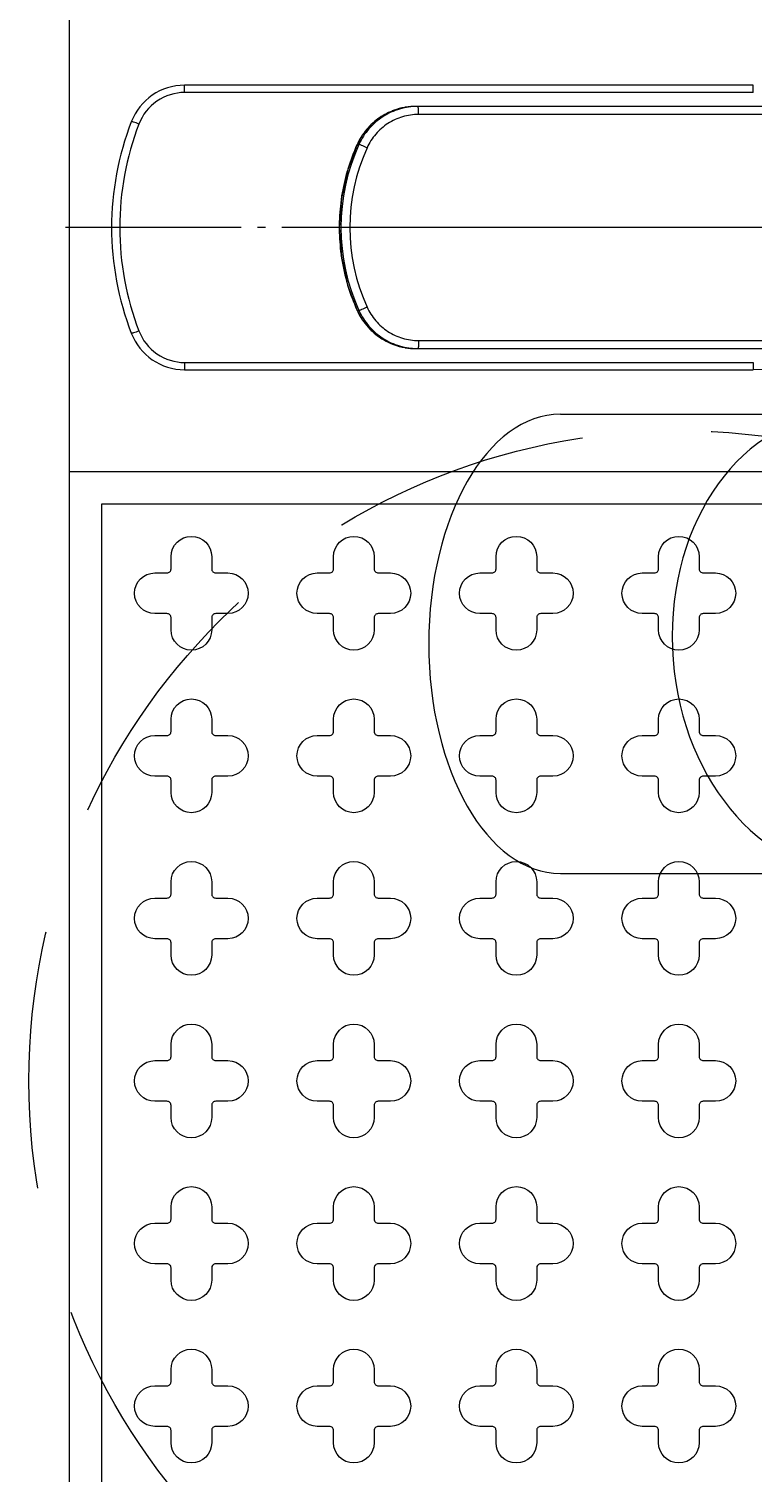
# Model space of a CAD drawing. Extents: x 42284 to 53516, y 22095 to 40513.
# Drawn here: x 49355.9 to 49445, y 26880.3 to 27058 of the extents above; entities that cross this region are included whole.
import ezdxf

# ---------------------------------------------------------------- set-up
doc = ezdxf.new("R2010")
doc.units = 0
doc.header["$MEASUREMENT"] = 0
doc.linetypes.add('UP-ADD-LT-7', pattern=[4.7625, 3.175, -1.5875])
doc.linetypes.add('UP-ADD-LT-9', pattern=[65, 60, -2, 1, -2])
for name, color, linetype in [('25B_A-TILE', 253, 'Continuous'), ('25B_CENTER', 2, 'UP-ADD-LT-9'), ('25B_X-25$0$AA-XXXX-PAT1', 9, 'Continuous'), ('25B_수전', 6, 'Continuous'), ('25B_위생기구', 6, 'Continuous')]:
    doc.layers.add(name, color=color, linetype=linetype)

msp = doc.modelspace()

# ---------------------------------------------------------------- linework, layer by layer
at = {"layer": '25B_A-TILE'}
msp.add_line((49360.87, 26653.56), (49360.87, 27413.56), dxfattribs=at)
at = {"layer": '25B_CENTER', "color": 1, "linetype": 'UP-ADD-LT-9'}
msp.add_line((49511.99, 27033.56), (49360.36, 27033.56), dxfattribs=at)
at = {"layer": '25B_X-25$0$AA-XXXX-PAT1'}
for points in [[(49510.87, 26853.56), (49360.87, 26853.56), (49360.87, 27003.56), (49510.87, 27003.56)], [(49506.87, 26857.56), (49364.87, 26857.56), (49364.87, 26999.56), (49506.87, 26999.56)]]:
    msp.add_lwpolyline(points, close=True, dxfattribs=at)
for points in [[(49380.37, 26986.06), (49378.87, 26986.06, 0.414214), (49378.37, 26985.56), (49378.37, 26984.06, -1), (49373.37, 26984.06), (49373.37, 26985.56, 0.414214), (49372.87, 26986.06), (49371.37, 26986.06, -1), (49371.37, 26991.06), (49372.87, 26991.06, 0.414214), (49373.37, 26991.56), (49373.37, 26993.06, -1), (49378.37, 26993.06), (49378.37, 26991.56, 0.414214), (49378.87, 26991.06), (49380.37, 26991.06, -1)], [(49400.37, 26986.06), (49398.87, 26986.06, 0.414214), (49398.37, 26985.56), (49398.37, 26984.06, -1), (49393.37, 26984.06), (49393.37, 26985.56, 0.414214), (49392.87, 26986.06), (49391.37, 26986.06, -1), (49391.37, 26991.06), (49392.87, 26991.06, 0.414214), (49393.37, 26991.56), (49393.37, 26993.06, -1), (49398.37, 26993.06), (49398.37, 26991.56, 0.414214), (49398.87, 26991.06), (49400.37, 26991.06, -1)], [(49420.37, 26986.06), (49418.87, 26986.06, 0.414214), (49418.37, 26985.56), (49418.37, 26984.06, -1), (49413.37, 26984.06), (49413.37, 26985.56, 0.414214), (49412.87, 26986.06), (49411.37, 26986.06, -1), (49411.37, 26991.06), (49412.87, 26991.06, 0.414214), (49413.37, 26991.56), (49413.37, 26993.06, -1), (49418.37, 26993.06), (49418.37, 26991.56, 0.414214), (49418.87, 26991.06), (49420.37, 26991.06, -1)], [(49440.37, 26986.06), (49438.87, 26986.06, 0.414214), (49438.37, 26985.56), (49438.37, 26984.06, -1), (49433.37, 26984.06), (49433.37, 26985.56, 0.414214), (49432.87, 26986.06), (49431.37, 26986.06, -1), (49431.37, 26991.06), (49432.87, 26991.06, 0.414214), (49433.37, 26991.56), (49433.37, 26993.06, -1), (49438.37, 26993.06), (49438.37, 26991.56, 0.414214), (49438.87, 26991.06), (49440.37, 26991.06, -1)], [(49380.37, 26966.06), (49378.87, 26966.06, 0.414214), (49378.37, 26965.56), (49378.37, 26964.06, -1), (49373.37, 26964.06), (49373.37, 26965.56, 0.414214), (49372.87, 26966.06), (49371.37, 26966.06, -1), (49371.37, 26971.06), (49372.87, 26971.06, 0.414214), (49373.37, 26971.56), (49373.37, 26973.06, -1), (49378.37, 26973.06), (49378.37, 26971.56, 0.414214), (49378.87, 26971.06), (49380.37, 26971.06, -1)], [(49400.37, 26966.06), (49398.87, 26966.06, 0.414214), (49398.37, 26965.56), (49398.37, 26964.06, -1), (49393.37, 26964.06), (49393.37, 26965.56, 0.414214), (49392.87, 26966.06), (49391.37, 26966.06, -1), (49391.37, 26971.06), (49392.87, 26971.06, 0.414214), (49393.37, 26971.56), (49393.37, 26973.06, -1), (49398.37, 26973.06), (49398.37, 26971.56, 0.414214), (49398.87, 26971.06), (49400.37, 26971.06, -1)], [(49420.37, 26966.06), (49418.87, 26966.06, 0.414214), (49418.37, 26965.56), (49418.37, 26964.06, -1), (49413.37, 26964.06), (49413.37, 26965.56, 0.414214), (49412.87, 26966.06), (49411.37, 26966.06, -1), (49411.37, 26971.06), (49412.87, 26971.06, 0.414214), (49413.37, 26971.56), (49413.37, 26973.06, -1), (49418.37, 26973.06), (49418.37, 26971.56, 0.414214), (49418.87, 26971.06), (49420.37, 26971.06, -1)], [(49440.37, 26966.06), (49438.87, 26966.06, 0.414214), (49438.37, 26965.56), (49438.37, 26964.06, -1), (49433.37, 26964.06), (49433.37, 26965.56, 0.414214), (49432.87, 26966.06), (49431.37, 26966.06, -1), (49431.37, 26971.06), (49432.87, 26971.06, 0.414214), (49433.37, 26971.56), (49433.37, 26973.06, -1), (49438.37, 26973.06), (49438.37, 26971.56, 0.414214), (49438.87, 26971.06), (49440.37, 26971.06, -1)], [(49380.37, 26946.06), (49378.87, 26946.06, 0.414214), (49378.37, 26945.56), (49378.37, 26944.06, -1), (49373.37, 26944.06), (49373.37, 26945.56, 0.414214), (49372.87, 26946.06), (49371.37, 26946.06, -1), (49371.37, 26951.06), (49372.87, 26951.06, 0.414214), (49373.37, 26951.56), (49373.37, 26953.06, -1), (49378.37, 26953.06), (49378.37, 26951.56, 0.414214), (49378.87, 26951.06), (49380.37, 26951.06, -1)], [(49400.37, 26946.06), (49398.87, 26946.06, 0.414214), (49398.37, 26945.56), (49398.37, 26944.06, -1), (49393.37, 26944.06), (49393.37, 26945.56, 0.414214), (49392.87, 26946.06), (49391.37, 26946.06, -1), (49391.37, 26951.06), (49392.87, 26951.06, 0.414214), (49393.37, 26951.56), (49393.37, 26953.06, -1), (49398.37, 26953.06), (49398.37, 26951.56, 0.414214), (49398.87, 26951.06), (49400.37, 26951.06, -1)], [(49420.37, 26946.06), (49418.87, 26946.06, 0.414214), (49418.37, 26945.56), (49418.37, 26944.06, -1), (49413.37, 26944.06), (49413.37, 26945.56, 0.414214), (49412.87, 26946.06), (49411.37, 26946.06, -1), (49411.37, 26951.06), (49412.87, 26951.06, 0.414214), (49413.37, 26951.56), (49413.37, 26953.06, -1), (49418.37, 26953.06), (49418.37, 26951.56, 0.414214), (49418.87, 26951.06), (49420.37, 26951.06, -1)], [(49440.37, 26946.06), (49438.87, 26946.06, 0.414214), (49438.37, 26945.56), (49438.37, 26944.06, -1), (49433.37, 26944.06), (49433.37, 26945.56, 0.414214), (49432.87, 26946.06), (49431.37, 26946.06, -1), (49431.37, 26951.06), (49432.87, 26951.06, 0.414214), (49433.37, 26951.56), (49433.37, 26953.06, -1), (49438.37, 26953.06), (49438.37, 26951.56, 0.414214), (49438.87, 26951.06), (49440.37, 26951.06, -1)], [(49380.37, 26926.06), (49378.87, 26926.06, 0.414214), (49378.37, 26925.56), (49378.37, 26924.06, -1), (49373.37, 26924.06), (49373.37, 26925.56, 0.414214), (49372.87, 26926.06), (49371.37, 26926.06, -1), (49371.37, 26931.06), (49372.87, 26931.06, 0.414214), (49373.37, 26931.56), (49373.37, 26933.06, -1), (49378.37, 26933.06), (49378.37, 26931.56, 0.414214), (49378.87, 26931.06), (49380.37, 26931.06, -1)], [(49400.37, 26926.06), (49398.87, 26926.06, 0.414214), (49398.37, 26925.56), (49398.37, 26924.06, -1), (49393.37, 26924.06), (49393.37, 26925.56, 0.414214), (49392.87, 26926.06), (49391.37, 26926.06, -1), (49391.37, 26931.06), (49392.87, 26931.06, 0.414214), (49393.37, 26931.56), (49393.37, 26933.06, -1), (49398.37, 26933.06), (49398.37, 26931.56, 0.414214), (49398.87, 26931.06), (49400.37, 26931.06, -1)], [(49420.37, 26926.06), (49418.87, 26926.06, 0.414214), (49418.37, 26925.56), (49418.37, 26924.06, -1), (49413.37, 26924.06), (49413.37, 26925.56, 0.414214), (49412.87, 26926.06), (49411.37, 26926.06, -1), (49411.37, 26931.06), (49412.87, 26931.06, 0.414214), (49413.37, 26931.56), (49413.37, 26933.06, -1), (49418.37, 26933.06), (49418.37, 26931.56, 0.414214), (49418.87, 26931.06), (49420.37, 26931.06, -1)], [(49440.37, 26926.06), (49438.87, 26926.06, 0.414214), (49438.37, 26925.56), (49438.37, 26924.06, -1), (49433.37, 26924.06), (49433.37, 26925.56, 0.414214), (49432.87, 26926.06), (49431.37, 26926.06, -1), (49431.37, 26931.06), (49432.87, 26931.06, 0.414214), (49433.37, 26931.56), (49433.37, 26933.06, -1), (49438.37, 26933.06), (49438.37, 26931.56, 0.414214), (49438.87, 26931.06), (49440.37, 26931.06, -1)], [(49380.37, 26906.06), (49378.87, 26906.06, 0.414214), (49378.37, 26905.56), (49378.37, 26904.06, -1), (49373.37, 26904.06), (49373.37, 26905.56, 0.414214), (49372.87, 26906.06), (49371.37, 26906.06, -1), (49371.37, 26911.06), (49372.87, 26911.06, 0.414214), (49373.37, 26911.56), (49373.37, 26913.06, -1), (49378.37, 26913.06), (49378.37, 26911.56, 0.414214), (49378.87, 26911.06), (49380.37, 26911.06, -1)], [(49400.37, 26906.06), (49398.87, 26906.06, 0.414214), (49398.37, 26905.56), (49398.37, 26904.06, -1), (49393.37, 26904.06), (49393.37, 26905.56, 0.414214), (49392.87, 26906.06), (49391.37, 26906.06, -1), (49391.37, 26911.06), (49392.87, 26911.06, 0.414214), (49393.37, 26911.56), (49393.37, 26913.06, -1), (49398.37, 26913.06), (49398.37, 26911.56, 0.414214), (49398.87, 26911.06), (49400.37, 26911.06, -1)], [(49420.37, 26906.06), (49418.87, 26906.06, 0.414214), (49418.37, 26905.56), (49418.37, 26904.06, -1), (49413.37, 26904.06), (49413.37, 26905.56, 0.414214), (49412.87, 26906.06), (49411.37, 26906.06, -1), (49411.37, 26911.06), (49412.87, 26911.06, 0.414214), (49413.37, 26911.56), (49413.37, 26913.06, -1), (49418.37, 26913.06), (49418.37, 26911.56, 0.414214), (49418.87, 26911.06), (49420.37, 26911.06, -1)], [(49440.37, 26906.06), (49438.87, 26906.06, 0.414214), (49438.37, 26905.56), (49438.37, 26904.06, -1), (49433.37, 26904.06), (49433.37, 26905.56, 0.414214), (49432.87, 26906.06), (49431.37, 26906.06, -1), (49431.37, 26911.06), (49432.87, 26911.06, 0.414214), (49433.37, 26911.56), (49433.37, 26913.06, -1), (49438.37, 26913.06), (49438.37, 26911.56, 0.414214), (49438.87, 26911.06), (49440.37, 26911.06, -1)], [(49380.37, 26886.06), (49378.87, 26886.06, 0.414214), (49378.37, 26885.56), (49378.37, 26884.06, -1), (49373.37, 26884.06), (49373.37, 26885.56, 0.414214), (49372.87, 26886.06), (49371.37, 26886.06, -1), (49371.37, 26891.06), (49372.87, 26891.06, 0.414214), (49373.37, 26891.56), (49373.37, 26893.06, -1), (49378.37, 26893.06), (49378.37, 26891.56, 0.414214), (49378.87, 26891.06), (49380.37, 26891.06, -1)], [(49400.37, 26886.06), (49398.87, 26886.06, 0.414214), (49398.37, 26885.56), (49398.37, 26884.06, -1), (49393.37, 26884.06), (49393.37, 26885.56, 0.414214), (49392.87, 26886.06), (49391.37, 26886.06, -1), (49391.37, 26891.06), (49392.87, 26891.06, 0.414214), (49393.37, 26891.56), (49393.37, 26893.06, -1), (49398.37, 26893.06), (49398.37, 26891.56, 0.414214), (49398.87, 26891.06), (49400.37, 26891.06, -1)], [(49420.37, 26886.06), (49418.87, 26886.06, 0.414214), (49418.37, 26885.56), (49418.37, 26884.06, -1), (49413.37, 26884.06), (49413.37, 26885.56, 0.414214), (49412.87, 26886.06), (49411.37, 26886.06, -1), (49411.37, 26891.06), (49412.87, 26891.06, 0.414214), (49413.37, 26891.56), (49413.37, 26893.06, -1), (49418.37, 26893.06), (49418.37, 26891.56, 0.414214), (49418.87, 26891.06), (49420.37, 26891.06, -1)], [(49440.37, 26886.06), (49438.87, 26886.06, 0.414214), (49438.37, 26885.56), (49438.37, 26884.06, -1), (49433.37, 26884.06), (49433.37, 26885.56, 0.414214), (49432.87, 26886.06), (49431.37, 26886.06, -1), (49431.37, 26891.06), (49432.87, 26891.06, 0.414214), (49433.37, 26891.56), (49433.37, 26893.06, -1), (49438.37, 26893.06), (49438.37, 26891.56, 0.414214), (49438.87, 26891.06), (49440.37, 26891.06, -1)]]:
    msp.add_lwpolyline(points, format="xyb", close=True, dxfattribs=at)
at = {"layer": '25B_X-25$0$AA-XXXX-PAT1', "color": 9, "linetype": 'UP-ADD-LT-7', "ltscale": 10}
msp.add_circle((49435.87, 26928.56), 80, dxfattribs=at)
at = {"layer": '25B_수전', "color": 6}
for p, q in [((49421.29, 27010.59), (49456.84, 27010.59)), ((49421.29, 26954.09), (49455.44, 26954.09))]:
    msp.add_line(p, q, dxfattribs=at)
for centre, major_axis, ratio, start_param, end_param in [((49421.29, 26982.34), (0, -28.25), 0.573576, 3.141593, 6.283185), ((49456.84, 26982.34), (1.72, -28.23), 0.769717, 3.062596, 6.204188)]:
    msp.add_ellipse(centre, major_axis=major_axis, ratio=ratio, start_param=start_param, end_param=end_param, dxfattribs=at)
at = {"layer": '25B_위생기구', "linetype": 'Continuous'}
for p, q in [((49445.01, 27051.06), (49375.04, 27051.06)), ((49375.04, 27050.17), (49375.04, 27051.06)), ((49445.01, 27050.17), (49445.01, 27051.06)), ((49445.01, 27050.17), (49375.04, 27050.17)), ((49461.94, 27048.46), (49403.53, 27048.46)), ((49462.02, 27047.46), (49403.84, 27047.46)), ((49396.94, 27044.96), (49396.28, 27043.78)), ((49396.28, 27043.78), (49396.5, 27043.79)), ((49396.28, 27043.78), (49396.28, 27043.78)), ((49396.28, 27023.34), (49396.5, 27023.34)), ((49396.28, 27023.34), (49396.28, 27023.34)), ((49403.53, 27018.66), (49461.94, 27018.66)), ((49403.84, 27019.66), (49462.02, 27019.66)), ((49375.04, 27016.95), (49445.01, 27016.95)), ((49375.04, 27016.95), (49375.04, 27016.06)), ((49445.01, 27016.95), (49445.01, 27016.06)), ((49375.04, 27016.06), (49445.01, 27016.06))]:
    msp.add_line(p, q, dxfattribs=at)
for points in [[(49403.53, 27048.46), (49402.21, 27048.35), (49400.66, 27047.93), (49399.23, 27047.2), (49397.97, 27046.2), (49396.94, 27044.96)], [(49396.28, 27043.78), (49395.11, 27040.68), (49394.33, 27037.17), (49394.06, 27033.57), (49394.33, 27029.98), (49395.1, 27026.47), (49396.28, 27023.34)], [(49396.28, 27023.34), (49396.93, 27022.18), (49397.95, 27020.95), (49399.21, 27019.94), (49400.64, 27019.21), (49402.19, 27018.78), (49403.53, 27018.66)]]:
    msp.add_lwpolyline(points, dxfattribs=at)
for centre, radius, start, end in [((49375.04, 27044.03), 7.04, 90.0166, 158.8265), ((49403.55, 27040.49), 7.98, 124.5318, 131.7099), ((49403.55, 27040.49), 7.97, 120.7064, 124.5252), ((49403.54, 27040.5), 7.96, 113.4354, 120.7018), ((49403.54, 27040.5), 7.96, 110.0475, 113.4322), ((49403.54, 27040.51), 7.96, 100.2356, 110.0382), ((49403.53, 27040.54), 7.93, 99.4784, 100.226), ((49403.53, 27040.5), 7.96, 90.0103, 99.4714), ((49402.12, 27033.56), 36.07, 158.8622, 201.1378), ((49402.57, 27033.56), 35.52, 158.9947, 201.0053), ((49403.57, 27040.47), 8, 135.3141, 144.7595), ((49403.56, 27040.48), 7.99, 131.7108, 135.3032), ((49418.98, 27033.56), 24.7, 155.5497, 204.4503), ((49418.71, 27033.59), 24.64, 155.7483, 162.835), ((49419.06, 27033.56), 23.69, 155.5499, 204.4501), ((49418.69, 27033.6), 24.61, 155.5535, 155.7455), ((49403.59, 27040.46), 8.03, 144.7795, 155.5427), ((49418.89, 27033.54), 24.83, 163.7829, 170.9526), ((49418.74, 27033.58), 24.67, 162.8393, 163.7763), ((49418.77, 27033.56), 24.7, 172.0914, 179.2392), ((49418.9, 27033.54), 24.83, 170.9528, 172.0958), ((49418.6, 27033.56), 24.54, 179.2505, 180.5237), ((49418.76, 27033.57), 24.69, 180.5371, 187.7464), ((49418.89, 27033.59), 24.83, 187.7404, 188.7679), ((49418.89, 27033.59), 24.82, 188.7681, 196.5093), ((49418.73, 27033.54), 24.66, 196.5179, 196.9328), ((49418.72, 27033.54), 24.64, 196.9363, 204.2001), ((49418.69, 27033.53), 24.62, 204.2039, 204.4463), ((49403.59, 27026.66), 8.03, 204.4571, 215.2311), ((49403.57, 27026.65), 8, 215.2505, 224.2959), ((49375.04, 27023.1), 7.04, 201.173, 269.9839), ((49403.56, 27026.65), 7.99, 224.3054, 227.8687), ((49403.55, 27026.64), 7.98, 227.8706, 234.9955), ((49403.55, 27026.63), 7.97, 235.0009, 238.8274), ((49403.54, 27026.63), 7.97, 238.8332, 246.1624), ((49403.54, 27026.62), 7.96, 246.1647, 249.5696), ((49403.54, 27026.62), 7.96, 249.5803, 259.9938), ((49403.53, 27026.58), 7.92, 260.0057, 260.2826), ((49403.53, 27026.62), 7.96, 260.29, 269.9887), ((49445, 26895.56), 120.51, 80.9328, 89.996)]:
    msp.add_arc(centre, radius, start, end, dxfattribs=at)
for points, knots in [([(49375.04, 27050.17), (49373.85, 27050.17), (49371.41, 27049.42), (49369.84, 27047.41), (49369.42, 27046.29)], [0, 0, 0, 0, 0.500372, 1, 1, 1, 1]), ([(49403.75, 27048.46), (49402.99, 27048.46), (49401.47, 27048.24), (49399.38, 27047.28), (49397.64, 27045.77), (49396.81, 27044.48), (49396.5, 27043.79)], [0, 0, 0, 0, 0.249707, 0.499543, 0.749631, 1, 1, 1, 1]), ([(49403.84, 27047.46), (49403.17, 27047.46), (49401.84, 27047.27), (49400.01, 27046.43), (49398.49, 27045.11), (49397.77, 27043.97), (49397.49, 27043.37)], [0, 0, 0, 0, 0.249712, 0.499538, 0.74962, 1, 1, 1, 1]), ([(49403.84, 27047.46), (49403.84, 27047.59), (49403.83, 27047.83), (49403.82, 27048.1), (49403.8, 27048.28), (49403.78, 27048.38), (49403.77, 27048.43), (49403.76, 27048.46), (49403.75, 27048.46)], [0, 0, 0, 0, 0.378556, 0.699966, 0.823568, 0.916232, 0.974706, 1, 1, 1, 1]), ([(49369.42, 27046.29), (49369.3, 27046.34), (49369.09, 27046.42), (49368.77, 27046.52), (49368.63, 27046.55), (49368.48, 27046.59), (49368.48, 27046.57)], [0, 0, 0, 0, 0.390318, 0.716443, 0.929077, 1, 1, 1, 1]), ([(49397.49, 27043.37), (49397.37, 27043.42), (49397.15, 27043.52), (49396.89, 27043.64), (49396.71, 27043.71), (49396.61, 27043.75), (49396.55, 27043.77), (49396.51, 27043.79), (49396.5, 27043.79)], [0, 0, 0, 0, 0.359801, 0.67601, 0.802213, 0.900628, 0.967281, 1, 1, 1, 1]), ([(49397.49, 27023.76), (49397.37, 27023.7), (49397.15, 27023.6), (49396.89, 27023.49), (49396.71, 27023.41), (49396.61, 27023.38), (49396.55, 27023.35), (49396.51, 27023.34), (49396.5, 27023.34)], [0, 0, 0, 0, 0.359801, 0.67601, 0.802213, 0.900628, 0.967281, 1, 1, 1, 1]), ([(49396.5, 27023.34), (49396.81, 27022.65), (49397.64, 27021.35), (49399.38, 27019.84), (49401.47, 27018.88), (49402.99, 27018.66), (49403.75, 27018.66)], [0, 0, 0, 0, 0.250351, 0.500427, 0.750275, 1, 1, 1, 1]), ([(49397.49, 27023.76), (49397.77, 27023.15), (49398.49, 27022.02), (49400.01, 27020.69), (49401.84, 27019.85), (49403.17, 27019.66), (49403.84, 27019.66)], [0, 0, 0, 0, 0.250356, 0.500422, 0.750264, 1, 1, 1, 1]), ([(49369.42, 27020.83), (49369.3, 27020.79), (49369.09, 27020.71), (49368.77, 27020.6), (49368.63, 27020.57), (49368.48, 27020.53), (49368.48, 27020.56)], [0, 0, 0, 0, 0.390324, 0.716453, 0.929084, 1, 1, 1, 1]), ([(49369.42, 27020.83), (49369.84, 27019.72), (49371.41, 27017.71), (49373.85, 27016.95), (49375.04, 27016.95)], [0, 0, 0, 0, 0.499579, 1, 1, 1, 1]), ([(49403.84, 27019.66), (49403.84, 27019.54), (49403.83, 27019.3), (49403.82, 27019.02), (49403.8, 27018.84), (49403.78, 27018.75), (49403.77, 27018.7), (49403.76, 27018.66), (49403.75, 27018.66)], [0, 0, 0, 0, 0.378556, 0.699966, 0.823568, 0.916232, 0.974706, 1, 1, 1, 1])]:
    msp.add_open_spline(points, degree=3, knots=knots, dxfattribs=at)

doc.saveas('drawing.dxf')
